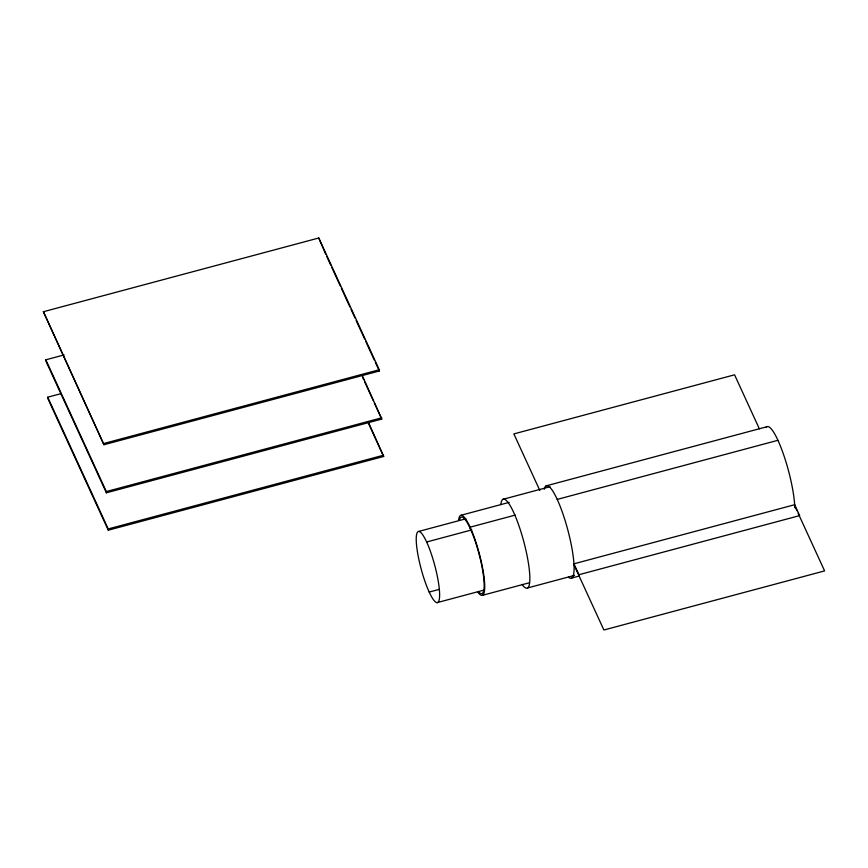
<?xml version="1.0" encoding="UTF-8"?>
<svg xmlns="http://www.w3.org/2000/svg" width="868" height="868" viewBox="0 0 868 868"><rect width="100%" height="100%" fill="white"/><g stroke="black" fill="none" stroke-linecap="round" stroke-linejoin="round"><path stroke-width="1.3" d="M43.4 311.731L318.773 237.995L379.262 369.746L379.327 370.994L103.954 444.731L43.4 311.731L103.954 444.731M362.477 375.952L381.757 419.07L106.384 492.807L45.895 361.066L45.83 359.808L64.102 354.925M368.325 421.956L383.656 456.459L108.283 530.196L47.794 398.445L47.729 397.197L60.782 393.703M103.889 443.483L379.262 369.746M106.384 492.807L106.319 491.559L381.692 417.823M108.283 530.196L108.218 528.938L383.591 455.201M546.091 485.874L766.802 426.774M502.93 499.328L549.954 486.742M460.897 515.299L509.212 502.366M418.799 531.4L465.812 518.814M557.223 499.404L777.934 440.304M515.288 515.082L470.141 527.169L470.206 528.417M426.655 541.99L471.791 529.903M429.183 592.063L439.219 589.383M437.038 602.652A36.836 7.042 75 0 0 429.703 549.401A36.836 7.042 75 0 0 417.009 549.032A36.836 7.042 75 0 0 437.038 602.652L484.062 590.066M482.25 595.372L529.263 582.786M527.516 587.972L574.529 575.375M571.654 578.055L579.499 575.951M759.381 428.868L734.567 374.813L513.867 433.913L539.809 490.42M794.708 505.805L796.965 510.709M798.093 513.172L824.6 570.905L603.889 630.005L573.998 564.905M325.619 254.02L318.773 237.995M326.748 256.483L330.708 265.109M331.836 267.572L340.321 286.039M341.45 288.501L349.923 306.968M351.063 309.431L355.012 318.046M356.151 320.509L364.625 338.976M365.754 341.439L374.238 359.916M375.367 362.379L379.327 370.994M362.542 377.211L363.67 379.674M364.799 382.137L373.283 400.604M374.412 403.067L381.757 419.07M368.39 423.215L383.656 456.459M45.83 359.808L106.319 491.559M47.729 397.197L108.218 528.938M458.597 520.182A41.436 7.92 75 0 1 479.299 553.61A41.436 7.92 75 0 1 477.715 592.019M459.443 520.106A39.592 7.562 75 0 1 478.952 553.643A39.592 7.562 75 0 1 478.528 591.759M500.803 504.59A46.037 8.799 75 0 1 523.816 541.73A46.037 8.799 75 0 1 522.048 584.414M766.021 427.479A47.881 9.147 75 0 1 782.773 452.304A47.881 9.147 75 0 1 794.784 507.693M544.203 489.346A47.881 9.147 75 0 1 567.162 527.56A47.881 9.147 75 0 1 568.529 577.231M794.643 504.72L573.943 563.82L578.945 574.714L799.645 515.614L794.643 504.72"/></g></svg>
